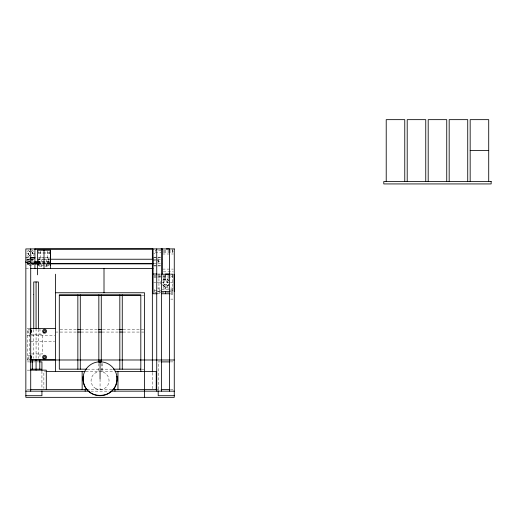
<?xml version="1.0" encoding="UTF-8"?>
<svg xmlns="http://www.w3.org/2000/svg" width="517" height="517" viewBox="0 0 517 517"><rect width="100%" height="100%" fill="white"/><g stroke="black" fill="none" stroke-linecap="round" stroke-linejoin="round"><path stroke-width="0.39" stroke-dasharray="2.58 1.94" d="M38.174 261.692L38.174 260.736M48.882 261.692L48.882 261.13M28.37 252.949L28.299 253.517L26.781 253.517M32.603 253.879L32.681 253.317M158.422 261.615C157.911 263.25 157.918 259.851 158.422 261.486M164.613 279.219L165.278 279.135M161.117 250.28L155.249 250.28L155.249 253.201L153.801 253.201M163.366 250.28L172.807 250.28L172.807 253.201M163.327 251.249L173.292 251.249M37.444 251.714L38.42 251.714L38.42 253.666M38.42 252.206L49.626 252.206M155.249 252.225L161.117 252.225M163.366 252.225L172.807 252.225M38.42 253.175L49.626 253.175M34.2 253.517L32.681 253.517L32.603 252.949M162.577 254.002L173.292 254.002M153.84 257.169L156.91 257.169M157.672 257.169L161.511 257.169M44.016 257.311L39.143 257.311L39.143 266.081L43.318 266.081M45.406 257.311L48.882 257.311L48.882 266.081L44.016 266.081M25.85 257.757L30.025 257.757M153.607 257.75L162.28 257.75M25.85 257.899L30.025 257.899M49.858 257.983L38.174 257.983L38.174 265.408L49.858 265.408M25.85 259.502L29.715 259.502M30.49 259.502L34.355 259.502M38.012 259.502L50.02 259.502M37.444 259.605L43.066 259.605M43.867 259.605L49.49 259.605M153.866 259.605L157.032 259.605M157.827 259.605L162.577 259.605M27.239 259.689L29.32 259.689M31.459 259.689L34.232 259.689M27.395 259.747L29.715 259.747M30.49 259.747L34.355 259.747M27.395 259.954L29.715 259.954M30.49 259.954L34.355 259.954M25.85 260.174L29.631 260.174M30.387 260.174L34.174 260.174M153.071 260.717L155.863 260.717M158.428 261.55L158.674 261.55A0.73 0.73 0 0 1 157.75 262.255M27.395 261.621L29.715 261.621M37.444 261.621L50.588 261.621M27.395 261.692L29.715 261.692M37.993 261.692L49.858 261.699M25.85 262.125L31.459 262.125M25.85 262.261L29.715 262.261M38.012 262.261L50.588 262.261M25.85 262.791L29.715 262.791M38.012 262.791L50.588 262.791M38.012 263.243L50.588 263.243M38.42 263.405L44.016 263.405M45.619 263.405L49.626 263.405M27.395 263.592L34.355 263.592M37.928 263.496L50.588 263.592M153.866 263.496L157.032 263.496M157.827 263.496L162.577 263.496M50.588 263.812L38.012 263.812L39.143 263.87M38.012 263.89L50.02 263.89M27.362 264.071L31.143 264.071M31.905 264.071L34.93 264.071M38.42 264.374L44.016 264.374M45.619 264.374L49.626 264.374M27.239 264.562L29.32 264.562M31.459 264.562L34.93 264.562M153.607 265.35L160.703 265.35M31.459 265.628L29.32 265.628L29.32 258.132M153.84 265.932L156.91 265.932M157.672 265.932L161.511 265.932M25.85 268.497L30.025 268.497M162.577 269.099L173.292 269.099M163.346 271.845L173.292 271.845M157.827 274.01L161.052 274.01M170.319 274.01L173.479 274.01M157.582 274.236L160.923 274.236M170.953 274.236L173.292 274.236M153.853 275.483L156.981 275.483M157.763 275.483L162.448 275.483M163.23 275.483L172.807 275.483M170.074 276.175L158.945 276.175L158.945 289.436L172.316 289.436L172.316 276.175L170.823 276.175M153.853 276.459L156.981 276.459M157.763 276.459L162.448 276.459M163.23 276.459L165.576 276.459M153.853 277.435L156.981 277.435M157.763 277.435L162.448 277.435M163.23 277.435L172.807 277.435M153.762 282.805L155.837 282.805M157.226 282.805L169.395 282.805M170.436 282.805L173.344 282.805M157.433 288.059L160.91 288.059M163.165 288.059L168.62 288.059M170.791 288.059L173.292 288.059M154.531 290.354L160.845 290.354M170.397 290.354L172.807 290.354M157.711 291.375L161.608 291.375M169.395 291.375L173.292 291.375M157.226 291.569L161.026 291.569M154.531 292.299L160.845 292.299M161.634 292.299L164.787 292.299M166.377 292.299L172.807 292.299M157.226 293.759L161.02 293.759M170.319 293.759L173.479 293.759M170.791 294.244L172.872 294.244M141.555 295.188L144.508 295.188M170.791 299.117L172.872 299.117M29.643 328.515L27.285 328.515L27.285 359.89L29.643 359.89M60.108 329.626L77.059 329.626M81.091 329.626L97.887 329.626M102.709 329.626L119.026 329.626M123.059 329.626L144.508 329.626M55.61 332.063L57.826 332.063M60.108 332.063L77.854 332.063M81.091 332.063L98.844 332.063M102.075 332.063L119.828 332.063M123.059 332.063L140.811 332.063M141.555 332.063L143.765 332.063M30.128 334.467L42.711 334.467L42.711 353.945L30.128 353.945M27.239 335.507L30.025 335.507M31.518 335.507L54.66 335.507M30.716 341.556L54.66 341.556M27.239 359.987L30.025 359.987M27.459 361.894L29.068 361.894M33.889 361.894L36.3 361.894M37.108 361.894L38.71 361.894M160.6 361.894L158.189 361.894L158.189 389.618M170.248 361.894L173.46 361.894M87.27 369.17L99.258 369.17M100.699 369.17L112.842 369.17M141.555 369.17L144.508 369.17M27.239 370.14L30.716 370.14M46.944 371.6L43.874 371.6L43.874 388.409M85.77 371.6L99.264 371.6M100.854 371.6L114.444 371.6M27.239 389.618L30.716 389.618M86.733 389.618L111.821 389.618M156.237 389.618L161.026 389.618M170.345 389.618L173.479 389.618M90.798 391.162L109.32 391.162M28.299 253.317L28.37 253.879M38.174 264.911L38.174 265.266M172.807 274.514L172.807 278.404M172.807 289.378L172.807 293.275M172.316 248.929L172.316 251.249M165.576 274.01L165.576 280.485M165.576 286.702L165.576 291.569M157.956 258.3L157.956 260.717M154.531 289.378L154.531 292.7M152.353 372.686L152.353 388.752M102.618 363.445L102.618 370.754M101.274 363.522L101.274 371.6M100.059 379.11L100.059 389.618M98.844 363.522L98.844 371.6M49.626 251.475L49.626 253.905M49.626 262.675L49.626 265.105M47.57 251.029L47.57 259.508M46.207 259.508L46.207 268.497M41.929 371.051L41.929 389.417M41.825 259.508L41.825 267.748M40.462 251.029L40.462 259.508M39.971 328.515L39.971 334.467M39.971 353.945L39.971 358.404M38.42 262.914L38.42 264.866M38.394 329.361L38.394 358.287M36.074 328.515L36.074 358.287M33.754 329.516L33.754 358.294M29.443 334.467L29.443 353.945M31.582 251.624A2.191 2.191 0 0 1 31.582 255.417M29.921 255.637A2.191 2.191 0 0 1 29.921 251.404M31.582 251.417A2.191 2.191 0 0 1 31.582 255.211M29.921 255.43A2.191 2.191 0 0 1 29.921 251.197M157.627 260.374A1.215 1.215 0 0 1 159.158 261.55A1.215 1.215 0 0 1 157.627 262.726M157.75 260.846A0.73 0.73 0 0 1 158.674 261.55M168.949 284.751A3.897 3.897 0 0 1 162.823 285.558M162.823 280.052A3.897 3.897 0 0 1 168.329 280.052M168.006 287.013A4.86 4.86 0 0 1 163.146 287.013M160.884 284.059A4.86 4.86 0 0 1 160.884 281.545M163.146 278.598A4.86 4.86 0 0 1 169.014 279.367M168.788 284.66A3.709 3.709 0 0 1 162.952 285.429M162.952 280.182A3.709 3.709 0 0 1 168.788 280.951M31.447 249.937A3.709 3.709 0 0 1 33.114 256.141M29.527 257.104A3.709 3.709 0 0 1 27.272 255.372M27.272 251.663A3.709 3.709 0 0 1 29.527 249.937M168.529 284.512A3.406 3.406 0 0 1 162.622 284.512M163.165 280.395A3.406 3.406 0 0 1 168.529 281.099M29.042 331.908A0.976 0.976 0 0 1 29.042 330.531M29.042 357.893A0.976 0.976 0 0 1 29.042 356.517M29.734 359.153A1.945 1.945 0 0 1 27.782 357.208A1.945 1.945 0 0 1 29.734 355.263M29.734 333.168A1.945 1.945 0 0 1 27.782 331.223A1.945 1.945 0 0 1 29.734 329.271M29.715 263.243L27.395 263.243L29.715 263.289M34.355 263.243L30.49 263.243L34.355 263.289M29.715 263.812L27.395 263.812L29.715 263.87M34.355 263.812L30.49 263.812L34.355 263.87M95.555 388.409A9.009 9.009 0 0 0 109.068 380.609A9.009 9.009 0 0 0 95.555 372.809A9.009 9.009 0 0 0 95.555 388.409M164.419 284.815A2.32 2.32 0 0 0 167.896 282.805A2.32 2.32 0 0 0 164.419 280.796A2.32 2.32 0 0 0 164.419 284.815M164.199 284.182A1.945 1.945 0 0 0 167.456 283.31A1.945 1.945 0 0 0 165.072 280.925A1.945 1.945 0 0 0 164.199 284.182"/><path stroke-width="0.78" d="M25.85 262.261L25.85 261.692M44.016 268.497L44.016 250.254M50.588 268.497L50.588 250.254L37.444 250.254L37.444 274.831M83.243 376.234C82.714 380.964 83.864 386.018 87.076 389.618M111.633 391.059C105.61 397.269 94.54 397.243 88.491 391.091M113.133 389.618C116.015 386.07 117.32 381.468 116.958 376.919A17.003 17.003 0 0 0 101.939 361.894L97.5 361.984A17.003 17.003 0 0 0 83.153 376.919C81.15 402.039 119.892 401.257 116.868 376.234M161.052 248.935L162.577 248.929L162.577 274.01M34.93 249.078L153.071 248.948L153.071 293.759L157.226 293.759M166.351 248.935L169.395 248.929L169.395 391.162M470.166 150.57L488.714 150.57M30.387 257.757L34.93 257.757M30.387 257.899L34.93 257.899M50.588 259.23L152.819 259.23M35.124 261.692L37.457 261.692M30.387 262.125L34.93 262.125M35.124 262.261L37.444 262.261M35.124 262.791L37.444 262.791M35.124 263.243L37.444 263.243M34.71 263.496L37.444 263.592M50.007 263.496L153.071 263.496M50.588 263.87L152.819 263.87M30.387 268.497L153.071 268.497M153.071 274.01L157.032 274.01M165.576 274.01L169.524 274.01M161.608 274.236L170.177 274.236M161.608 291.375L169.395 291.375M174.268 291.375L174.074 274.236M55.61 292.758L144.508 292.758L144.508 397.347M161.666 293.759L169.524 293.759M59.3 295.188L140.811 295.188M30.083 328.515L55.61 328.515M77.789 329.626L80.284 329.626M98.689 329.626L101.901 329.626M119.589 329.626L122.251 329.626M77.854 332.063L80.29 332.063M98.844 332.063L101.274 332.063M119.828 332.063L122.264 332.063M30.083 359.89L55.61 359.89M30.716 359.987L174.268 359.987M29.87 361.894L33.088 361.894M39.518 361.894L41.929 361.894L41.929 370.45M161.401 361.894L169.44 361.894M30.716 369.17L41.431 369.17M86.74 369.17L59.3 369.17L59.3 294.961L140.811 294.961L140.811 371.6M113.372 369.17L140.811 369.17M30.716 370.14L46.304 370.14L46.304 389.618M46.944 371.6L85.131 371.6M115.239 371.6L156.237 371.6L156.237 389.618M30.716 389.618L87.515 389.618M112.603 389.618L156.735 389.618M161.608 389.618L169.563 389.618M25.85 391.162L89.189 391.162M110.929 391.162L174.268 391.162M25.85 395.699L41.929 395.699L41.929 390.846M174.268 395.699L158.189 395.699L158.189 390.846M98.178 361.894L101.338 361.958M488.714 181.493L488.714 119.653L470.166 119.653L470.166 181.493M467.73 181.493L467.73 119.653L449.176 119.653L449.176 181.493M446.74 181.493L446.74 119.653L428.192 119.653L428.192 181.493M425.756 181.493L425.756 119.653L407.202 119.653L407.202 181.493M404.766 181.493L404.766 119.653L386.218 119.653L386.218 181.493M165.576 291.407L165.576 293.759M161.608 248.929L161.608 391.162M156.735 248.929L156.735 391.162M152.819 257.75L152.819 265.35M152.353 248.948L152.353 259.405M152.353 263.411L152.353 371.897M122.264 294.961L122.264 369.19M119.828 294.961L119.828 369.17M117.966 371.6L117.966 389.618M114.955 389.618L114.955 391.162M104.007 268.497L104.007 292.758M101.274 294.961L101.274 361.932M100.059 359.987L100.059 378.799M98.844 294.961L98.844 361.932M85.163 389.618L85.163 391.162M82.151 371.6L82.151 389.618M80.29 294.961L80.29 369.17M77.854 294.961L77.854 369.17M55.61 274.204L55.61 371.6M50.588 250.254L50.588 265.105M39.783 359.89L39.783 369.17M38.394 328.56L38.394 281.959L33.754 281.959L33.754 294.134M36.074 281.959L36.074 328.56M36.074 359.89L36.074 370.14M34.93 248.929L34.93 268.497M33.754 294.341L33.754 328.715M32.364 359.89L32.364 369.17M30.716 248.929L30.716 391.162M30.238 355.328A1.945 1.945 0 0 1 30.238 359.089M30.238 329.342A1.945 1.945 0 0 1 30.238 333.103M30.219 356.362A0.976 0.976 0 0 1 30.219 358.048M30.219 330.376A0.976 0.976 0 0 1 30.219 332.063M491.15 181.493L383.782 181.493L383.782 183.929L491.15 183.929L491.15 181.493M174.268 248.929L25.85 248.929L25.85 397.347L174.268 397.347L174.268 248.929M37.444 263.812L35.124 263.812L37.444 263.87M44.113 358.048A0.976 0.976 0 0 0 45.574 357.208A0.976 0.976 0 0 0 44.113 356.362A0.976 0.976 0 0 0 44.113 358.048M44.113 332.063A0.976 0.976 0 0 0 45.574 331.223A0.976 0.976 0 0 0 44.113 330.376A0.976 0.976 0 0 0 44.113 332.063M43.622 332.909A1.945 1.945 0 0 0 46.543 331.223A1.945 1.945 0 0 0 43.622 329.536A1.945 1.945 0 0 0 43.622 332.909M43.221 358.585A1.945 1.945 0 0 0 46.478 357.712A1.945 1.945 0 0 0 44.094 355.328A1.945 1.945 0 0 0 43.221 358.585"/></g></svg>
